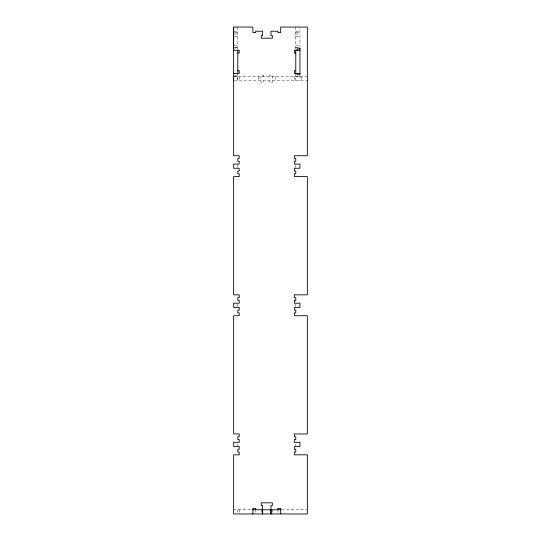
<?xml version="1.0" encoding="UTF-8"?>
<svg xmlns="http://www.w3.org/2000/svg" width="541" height="541" viewBox="0 0 541 541"><rect width="100%" height="100%" fill="white"/><g stroke="black" fill="none" stroke-linecap="round" stroke-linejoin="round"><path stroke-width="0.41" stroke-dasharray="2.71 2.03" d="M237.81 76.666L237.81 80.839L237.81 74.117M233.638 31.222L237.81 31.222M295.771 31.222L299.944 31.222M234.469 32.616L237.81 32.616M295.771 32.616L299.944 32.616M234.469 34.009L237.81 34.009M295.771 34.009L299.944 34.009M234.469 36.788L237.81 36.788M295.771 36.788L299.944 36.788M234.469 45.133L237.81 45.133M295.771 45.133L299.944 45.133M234.469 47.452L237.81 47.452M295.771 47.452L299.944 47.452M234.469 47.919L237.81 47.919M295.771 47.919L299.944 47.919L299.944 27.05M234.469 75.273L237.81 75.273M234.469 76.207L237.81 76.207M295.771 76.207L299.944 76.207M233.638 76.666L306.537 76.666M234.429 80.839L307.362 80.839M233.638 509.778L251.849 509.778M281.719 509.778L306.537 509.778M301.337 76.666L301.337 80.839M299.944 75.273L299.944 80.839M295.771 27.05L295.771 50.239M295.771 73.42L295.771 80.839M295.771 164.91L295.771 167.419M295.771 304.028L295.771 306.531M295.771 443.978L295.771 445.642M294.378 76.666L294.378 80.839M277.918 510.609L277.918 512.28M275.369 76.666L275.369 80.839M272.353 509.778L272.353 512.28M269.803 76.666L269.803 75.273L272.59 75.273L272.59 82.232L269.803 82.232L269.803 80.839M263.778 76.666L263.778 75.273L260.992 75.273L260.992 82.232L263.778 82.232L263.778 80.839M261.229 509.778L261.229 512.28M258.213 76.666L258.213 80.839M255.663 510.609L255.663 512.28M239.196 76.666L239.196 80.839M239.196 509.778L239.196 512.28M237.81 27.05L237.81 49.542M237.81 164.91L237.81 167.419M237.81 304.028L237.81 306.531M237.81 443.978L237.81 445.642M237.81 509.778L237.81 512.28"/><path stroke-width="0.81" d="M233.638 80.839L233.638 76.666M233.638 27.05L233.638 155.734L239.196 155.734L239.196 158.513L237.81 158.513L237.81 161.292L239.196 161.292L239.196 164.079L233.638 164.079L233.638 168.251L239.196 168.251L239.196 171.03L237.81 171.03L237.81 173.817L239.196 173.817L239.196 176.596L233.638 176.596L233.638 294.845L239.196 294.845L239.196 297.624L237.81 297.624L237.81 300.411L239.196 300.411L239.196 303.19L233.638 303.19L233.638 307.362L239.196 307.362L239.196 310.149L237.81 310.149L237.81 312.928L239.196 312.928L239.196 315.714L233.638 315.714L233.638 433.956L239.196 433.956L239.196 436.743L237.81 436.743L237.81 439.522L239.196 439.522L239.196 442.308L233.638 442.308L233.638 446.481L239.196 446.481L239.196 449.26L237.81 449.26L237.81 452.046L239.196 452.046L239.196 454.825L233.638 454.825L233.638 513.95L307.362 513.95L307.362 454.825L294.378 454.825L294.378 452.046L295.771 452.046L295.771 449.26L294.378 449.26L294.378 446.481L299.944 446.481L299.944 442.308L294.378 442.308L294.378 439.522L295.771 439.522L295.771 436.743L294.378 436.743L294.378 433.956L307.362 433.956L307.362 315.714L294.378 315.714L294.378 312.928L295.771 312.928L295.771 310.149L294.378 310.149L294.378 307.362L299.944 307.362L299.944 303.19L294.378 303.19L294.378 300.411L295.771 300.411L295.771 297.624L294.378 297.624L294.378 294.845L307.362 294.845L307.362 176.596L294.378 176.596L294.378 173.817L295.771 173.817L295.771 171.03L294.378 171.03L294.378 168.251L299.944 168.251L299.944 164.079L294.378 164.079L294.378 161.292L295.771 161.292L295.771 158.513L294.378 158.513L294.378 155.734L307.362 155.734L307.362 27.05L280.705 27.05L280.705 32.616L277.918 32.616L277.918 31.222L270.967 31.222L270.967 35.632L272.353 35.632L272.353 38.181L261.229 38.181L261.229 35.632L262.615 35.632L262.615 31.222L255.663 31.222L255.663 32.616L252.877 32.616L252.877 27.05L233.638 27.05L233.638 50.239L239.196 50.239L239.196 53.018L237.81 53.018M262.615 509.778L262.615 513.95L262.615 505.605L261.229 505.605L261.229 502.819L272.353 502.819L272.353 505.605L270.967 505.605L270.967 513.95L270.967 509.778M299.944 48.846L297.165 48.846L297.165 50.239M299.944 50.239L294.378 50.239L294.378 53.018L295.771 53.018M237.81 70.641L239.196 70.641L239.196 73.42L233.638 73.42M295.771 70.641L294.378 70.641L294.378 73.42L299.944 73.42M252.681 509.778L280.894 509.778M299.944 48.149L299.944 74.814L297.165 74.814L297.165 73.42M295.771 50.239L295.771 73.42M280.705 513.95L280.705 508.384L277.918 508.384L277.918 509.778M255.663 509.778L255.663 508.384L252.877 508.384L252.877 513.95M237.81 50.239L237.81 73.42"/></g></svg>
